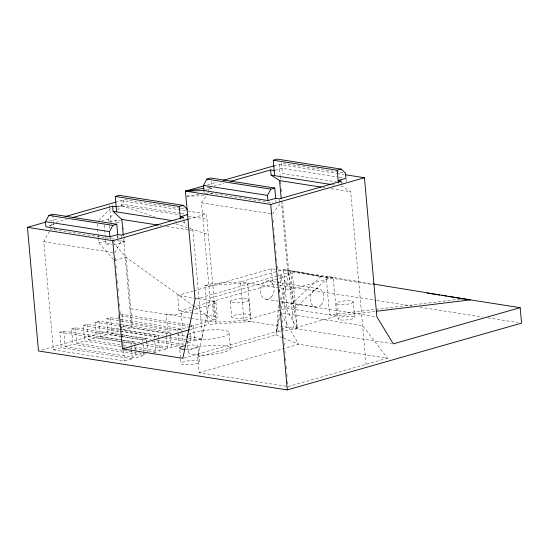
<?xml version="1.0" encoding="UTF-8"?>
<svg xmlns="http://www.w3.org/2000/svg" width="549" height="549" viewBox="0 0 549 549"><rect width="100%" height="100%" fill="white"/><g stroke="black" fill="none" stroke-linecap="round" stroke-linejoin="round"><path stroke-width="0.41" stroke-dasharray="2.75 2.06" d="M183.661 358.092L276.538 331.617L278.597 305.326M279.592 292.61L280.985 274.802L290.311 289.639L333.257 277.396L336.702 316.032L293.756 328.275L282.563 202.725M280.697 331.061L276.538 331.617L279.283 313.87M280.717 304.578L283.202 288.527L280.985 274.802M286.303 386.304L199.136 372.668L197.757 357.214L210.013 298.169L201.504 202.862L207.673 194.188M197.757 357.214L275.838 334.952L279.77 316.032M281.308 308.655L288.795 272.572L292.349 273.127L297.311 328.83L281.527 330.944M131.499 349.816L132.302 358.765L124.493 360.988L53.404 349.864L43.748 241.684L49.822 230.628M114.837 252.801L121.727 240.27L120.306 240.05M272.592 213.986L279.716 204.036L278.288 203.809M98.772 220.554L109.862 209.128L112.195 208.462M101.689 221.027L108.695 219.03L113.945 213.616M117.445 210.013L121.535 205.8L121.075 200.646L117.184 201.758M276.538 331.617L280.429 329.901M281.205 329.558L286.647 327.163L283.202 288.527M204.681 190.318L211.708 188.266L211.907 190.469M210.61 193.866L212.175 193.413L272.791 202.945M49.575 221.034L59.409 218.228M55.929 222.359L66.614 219.312M49.046 225.893L53.733 224.555L50.179 223.999L50.371 226.209M116.196 206.747L124.005 204.523L180.408 213.348M117.644 206.911L121.535 205.8L179.022 214.769M207.625 184.78L217.486 181.966M274.205 165.805L279.139 164.398L336.578 173.381M209.793 187.243L204.784 188.211M213.904 186.077L223.772 183.27M274.967 170.293L281.994 168.289L338.397 177.114M109.587 221.92L115.832 220.142L120.574 220.883M116.697 223.031L120.602 221.92M98.415 238.019L98.861 242.967L105.875 240.963M188.376 219.126L206.458 213.973L216.114 322.16L243.996 320.492L391.602 343.585M105.676 240.785L105.971 244.079L116.889 240.97M113.849 244.971L124.774 241.862L124.335 236.914M190.311 329.517L208.304 324.384L204.859 285.748L212.662 283.524L240.551 281.85L290.311 289.639M190.867 326.374L213.884 319.813A10.603 2.313 -5.1 0 0 214.584 316.471L179.036 310.912L177.656 295.458L193.275 291.004M194.099 290.771L271.357 268.742L277.259 269.669M132.302 358.765L61.214 347.641L59.834 332.186L63.732 331.074L120.437 339.941M143.721 352.17L144.01 355.423L72.921 344.298L71.542 328.844L75.446 327.732L146.535 338.857L147.846 353.501M121.027 346.659L84.635 340.963L83.256 325.509L87.161 324.397L119.318 329.427M136.125 343.846L96.35 337.621L94.97 322.167L98.875 321.055L119.188 324.233M121.603 336.407L108.064 334.286L106.684 318.832L110.589 317.72L181.678 328.837L181.966 332.083M120.739 314.824L122.297 314.378L188.341 324.713M195.911 299.054L288.795 272.572L297.311 328.83L282.666 302.094L376.017 316.698M210.013 298.169L288.095 275.914L281.411 201.03M41.772 350.042L120.677 327.547M121.501 327.314L132.185 324.267L167.733 329.832A10.603 2.313 -5.1 0 0 182.645 328.714L190.043 326.607M179.036 310.912L192.184 307.166M193.008 306.932L272.736 284.204L278.659 285.13M110.589 317.72L111.962 333.119L119.771 330.896M167.733 329.832L166.354 314.378A10.603 2.313 -5.1 0 0 181.266 313.259L191.134 310.446M194.421 309.512L212.504 304.359A10.603 2.313 -5.1 0 0 213.204 301.017L177.656 295.458M53.404 349.864L61.214 347.641M63.732 331.074L65.111 346.529L72.921 344.298M75.446 327.732L76.826 343.187L84.635 340.963M87.161 324.397L88.54 339.852L96.35 337.621M98.875 321.055L100.254 336.51L108.064 334.286M122.297 314.378L123.676 329.832L131.486 327.609L171.261 333.833M59.834 332.186L130.923 343.31L134.828 342.192L136.207 357.653L144.01 355.423M120.629 336.523L142.63 339.968L146.535 338.857M120.492 331.335L154.344 336.633L158.249 335.514L159.629 350.969L167.438 348.745L166.422 337.361M94.97 322.167L166.059 333.291L169.964 332.179L170.108 333.806M121.068 321.083L177.773 329.949L181.678 328.837M189.48 326.614L193.385 325.502L194.765 340.956L202.574 338.726L192.919 230.546L189.803 227.657M156.815 340.14L183.05 344.244L184.615 343.798M187.737 342.905L190.86 342.013L189.844 330.67M153.384 352.753L155.724 352.087L154.564 339.069M145.952 343.66L171.343 347.634L179.152 345.41L177.773 329.949M199.136 372.668L298.69 344.285L387.553 358.188L362.635 325.674L280.436 312.813M287.999 386.571L387.553 358.188M186.742 196.123L199.362 194.236M205.251 193.358L208.62 192.857L212.175 193.413L211.976 191.203M459.89 299.184L329.599 314.92L326.147 276.284L372.805 283.881M375.029 311.407L336.702 316.032L286.942 308.243L243.996 320.492L240.551 281.85L283.497 269.607L333.257 277.396M204.859 285.748L247.654 282.961L251.106 321.604L208.304 324.384M186.735 196.226L204.372 195.691L204.166 193.488M342.988 172.743L281.534 163.128L282.454 173.436L336.331 181.863M337.422 173.518L344.175 174.575M339.241 177.245L342.61 177.773M340.545 182.522L342.226 182.783M331.891 184.615L335.261 185.143M340.757 186.001L342.178 186.228L350.681 191.725L366.08 364.31M322.75 187.36L325.289 187.758M331.212 188.684L350.681 191.725M211.708 188.266L208.153 187.71L208.352 189.913M201.504 202.862L271.748 213.856M179.948 208.195L123.546 199.369L124.005 204.523M180.793 208.325L186.687 209.244M121.075 200.646L206.458 213.973M181.252 213.479L187.147 214.398M188.321 216.224L206.918 219.126M174.747 220.986L176.428 221.254M182.769 222.242L184.189 222.469L187.312 225.351M159.917 225.378L161.605 225.646M166.683 226.435L187.84 229.75M188.691 229.88L192.919 230.546M113.959 239.055L50.638 229.153L50.439 226.943M124.774 241.862L117.671 240.75L117.232 235.802M278.103 269.799L372.97 284.643M105.971 244.079L111.495 244.943M43.748 241.684L113.993 252.67M268.296 280.862L318.056 288.644M279.51 285.26L375.99 300.358M376.834 300.488L412.374 306.047M419.992 307.241L482.619 317.041M487.697 317.83L518.167 322.599M266.313 299.287L279.812 301.394M280.649 301.525L316.073 307.069M130.806 308.812L189.968 318.07M190.812 318.2L216.114 322.16L194.662 306.699M189.185 324.843L193.385 325.502M120.931 315.888L187.792 326.346M106.684 318.832L120.224 320.945M120.032 324.363L169.964 332.179M177.19 334.76L185.651 336.084M189.034 336.612L202.574 338.726M123.676 329.832L163.451 336.057M169.38 336.983L194.765 340.956M120.169 329.558L158.249 335.514M120.615 331.026L158.702 336.983M164.625 337.909L184.938 341.087M185.782 341.224L190.86 342.013M83.256 325.509L119.648 331.198M111.962 333.119L150.893 339.213M122.448 336.537L146.988 340.373M152.066 341.169L179.152 345.41M71.542 328.844L119.785 336.393M100.254 336.51L122.255 339.955M123.1 340.085L140.029 342.734M121.281 340.078L134.828 342.192M141.203 344.642L167.438 348.745M88.54 339.852L122.393 345.149M123.237 345.28L127.471 345.939M134.237 347.002L159.629 350.969M121.871 346.79L124.41 347.188M129.489 347.984L155.724 352.087M76.826 343.187L147.914 354.311M65.111 346.529L136.207 357.653M121.535 205.8L154.77 216.834M175.845 223.827L187.195 227.595M190.434 228.672L208.27 234.595M275.838 334.952L282.934 337.848M283.723 338.17L298.69 344.285L281.287 314.275M193.969 306.198L126.153 257.309L113.897 243.42M98.861 242.967L114.46 260.645L126.153 257.309L132.185 324.267M208.421 190.647L208.62 192.857M203.899 190.551L204.104 192.754M346.042 179.036L346.302 181.973M353.295 301.991A8.317 1.812 -5.1 0 1 340.792 304.606A8.317 1.812 -5.1 0 1 340.936 301.435A8.317 1.812 -5.1 0 1 353.295 301.991L354.675 317.446A8.317 1.812 -5.1 0 1 342.171 320.06A8.317 1.812 -5.1 0 1 342.315 316.897A8.317 1.812 -5.1 0 1 354.675 317.446M341.855 182.549L342.048 184.759M336.722 303.364L338.102 318.818M279.139 164.398L280.127 175.467M280.203 176.325L280.889 183.99M281.342 189.096L281.651 192.507M279.317 199.623L279.585 202.567M275.831 199.802L276.03 202.011M273.127 219.971L273.354 222.53M273.814 227.657L274.04 230.223M274.5 235.349L274.726 237.909M275.186 243.035L275.413 245.602M275.873 250.728L276.099 253.288M276.559 258.414L276.868 261.832M277.245 266.107L277.554 269.525M277.931 273.793L278.24 277.211M278.618 281.486L278.926 284.904M279.304 289.172L279.613 292.59M279.99 296.858L280.299 300.276M280.676 304.551L280.903 307.111M281.363 312.237L281.589 314.803M282.049 319.93L282.358 323.347M282.735 327.616L283.044 331.033M283.421 335.309L283.73 338.726M284.108 342.995L284.334 345.561M284.794 350.687L285.02 353.247M285.48 358.373L285.706 360.94M286.166 366.066L286.475 369.484M286.853 373.752L287.161 377.17M287.539 381.445L287.765 384.005M271.357 268.742L272.736 284.204M248.807 299.974A9.278 2.024 -5.1 0 1 234.711 302.835A9.278 2.024 -5.1 0 1 235.205 299.274A9.278 2.024 -5.1 0 1 248.807 299.974L250.186 315.428A9.278 2.024 -5.1 0 1 236.091 318.29A9.278 2.024 -5.1 0 1 236.585 314.728A9.278 2.024 -5.1 0 1 250.186 315.428M230.34 301.415L231.719 316.869M229.077 333.106L230.456 348.56A21.198 4.625 -5.1 0 1 197.956 355.011A21.198 4.625 -5.1 0 1 199.671 346.831A21.198 4.625 -5.1 0 1 230.456 348.56M215.942 302.458L217.322 317.912M213.204 301.017L214.584 316.471M212.504 304.359L213.884 319.813M187.147 345.348A9.278 2.024 -5.1 0 1 198.052 346.57L199.431 362.031A9.278 2.024 -5.1 0 1 184.992 364.769A9.278 2.024 -5.1 0 1 186.235 361.16A9.278 2.024 -5.1 0 1 199.431 362.031M183.73 217.315L183.929 219.525M183.997 220.259L184.189 222.469M187.326 341.135L188.266 351.71M181.266 313.259L182.645 328.714M182.035 332.893L183.05 344.244M179.846 350.262L180.573 358.401M180.648 359.211L181.005 363.28M170.183 334.616L171.343 347.634M166.059 333.291L166.347 336.544M154.344 336.633L154.489 338.259M142.63 339.968L142.781 341.595M143.069 344.847L143.653 351.36M123.525 227.849L123.676 229.496M123.58 239.014L131.486 327.609M121.329 235.857L121.597 238.801M130.923 343.31L131.067 344.937M131.136 345.746L131.431 348.999M117.774 235.301L118.042 238.245M115.832 220.142L116.127 223.436M115.29 257.913L115.523 260.466M115.976 265.579L116.203 268.138M116.663 273.244L116.889 275.804M117.342 280.916L117.575 283.469M118.028 288.582L118.255 291.135M118.714 296.247L118.941 298.8M119.401 303.913L119.627 306.472M120.08 311.578L120.313 314.138M120.766 319.25L120.993 321.803M121.453 326.916L121.754 330.32M122.132 334.581L122.441 337.992M122.818 342.247L123.12 345.657M123.504 349.912L124.493 360.988M109.532 205.45L111.166 223.772M118.392 315.49L118.756 319.545M119.119 323.594L119.407 326.84M108.695 219.03L108.915 221.501M109.292 225.625L109.587 228.919M110.335 237.161L110.555 239.632M104.276 225.117L105.305 236.66M105.381 237.484L105.6 239.954M97.166 224.006L97.537 228.13M97.612 228.954L98.051 233.901M98.127 234.725L98.346 237.195M52.882 215.043L53.445 221.384M53.521 222.18L54.193 229.708M211.104 181.431L211.482 185.699M188.321 334.657A21.198 4.625 -5.1 0 1 221.611 329.976A21.198 4.625 -5.1 0 1 218.886 337.731A21.198 4.625 -5.1 0 1 187.353 337.422M198.052 346.57A9.278 2.024 -5.1 0 1 185.768 349.377M321.124 276.531L286.942 308.243L283.497 269.607L321.124 276.531M328.227 277.643L294.051 309.362L290.606 270.719L328.227 277.643M271.419 296.906A9.278 6.808 -81.1 0 0 270.026 281.287A9.278 6.808 -81.1 0 0 260.473 292.02A9.278 6.808 -81.1 0 0 271.419 296.906M321.179 304.688A9.278 6.808 -81.1 0 0 319.786 289.076A9.278 6.808 -81.1 0 0 310.233 299.802A9.278 6.808 -81.1 0 0 321.179 304.688"/><path stroke-width="0.82" d="M117.712 234.567L109.903 236.791L45.924 226.778L45.464 221.631L48.909 215.366L52.814 214.254L116.793 224.26L117.712 234.567L121.267 235.123L183.73 217.315L180.175 216.759L187.984 214.529M109.903 236.791L109.443 231.637L112.888 225.371L116.793 224.26M275.701 198.333L267.891 200.563L203.899 190.551L203.453 185.39L206.898 179.125L210.795 178.013L274.781 188.026L275.701 198.333L279.256 198.889L341.725 181.081L338.17 180.525L345.973 178.301L345.513 173.141L341.149 169.099L277.17 159.093L273.265 160.205L274.644 175.659M267.891 200.563L267.432 195.403L270.877 189.137L274.781 188.026M116.656 211.9L115.276 196.446L119.181 195.327L183.16 205.34L187.525 209.382M448.101 296.398L520.171 307.673L521.55 323.128L287.299 389.907L38.485 350.983L27.45 227.341L45.478 222.201M65.146 216.594L116.402 201.977M72.365 217.672L112.641 206.191L116.196 206.747M27.45 227.341L112.758 240.688L122.413 348.869L182.838 358.325L195.094 299.287L185.432 191.107L204.338 185.72M223.244 180.326L274.205 165.805M230.347 181.403L270.63 169.964L274.184 170.519M115.276 196.446L179.255 206.451L183.16 205.34M273.265 160.205L337.244 170.217L341.149 169.099M112.758 240.688L188.376 219.126M203.947 188.341L185.432 191.107L270.746 204.454L364.447 177.746L376.861 316.828L393.283 343.846L520.171 307.673M122.413 348.869L189.487 329.75M461.599 298.979L463.301 298.773M376.731 311.201L470.411 299.891L373.265 284.011M185.432 191.107L203.899 190.551M345.863 174.836L364.447 177.746M270.63 169.964L271.089 175.104L331.047 184.485M271.089 175.104L279.592 180.607L321.055 187.092M206.898 179.125L270.877 189.137M203.453 185.39L267.432 195.403M112.641 206.191L113.101 211.344L173.059 220.725M113.101 211.344L121.83 219.422L158.222 225.111M48.909 215.366L112.888 225.371M45.464 221.631L109.443 231.637M426.998 293.097L439.66 295.081M441.348 295.341L443.036 295.609M444.724 295.87L446.412 296.137M337.244 170.217L338.362 182.728M279.592 180.607L281.184 198.477M270.746 204.454L287.299 389.907M179.255 206.451L180.374 218.962M121.83 219.422L123.278 235.603M187.353 337.422A21.198 4.625 -5.1 0 1 187.861 334.979M185.02 349.37A9.278 2.024 -5.1 0 1 179.598 348.004A9.278 2.024 -5.1 0 1 184.855 345.705"/></g></svg>
